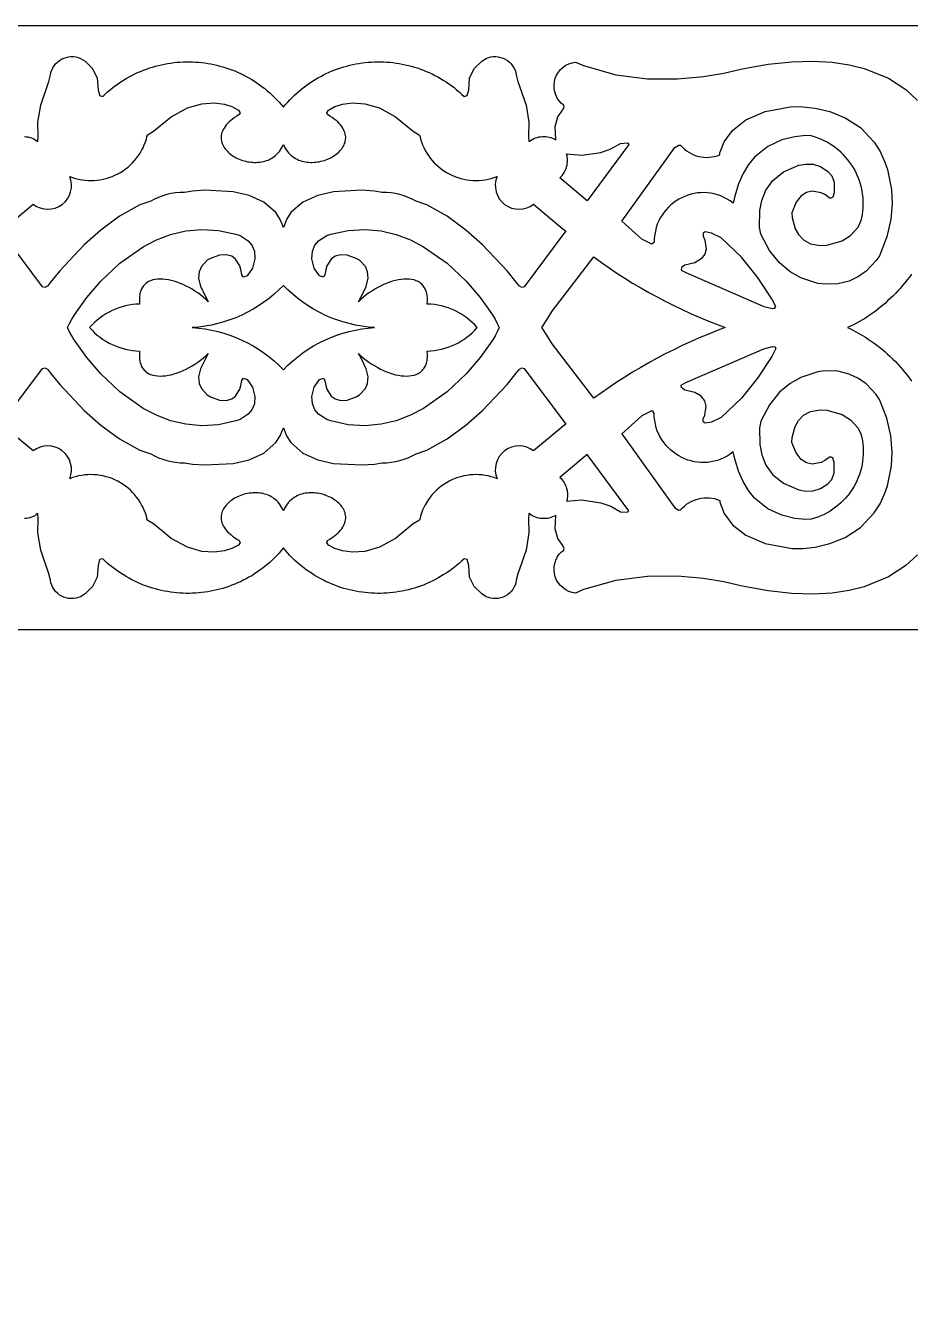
# Model space of a CAD drawing. Extents: x 2785 to 3442, y 577 to 855.
# Drawn here: x 3212.9 to 3308, y 716.3 to 855.2 of the extents above; entities that cross this region are included whole.
import ezdxf

# ---------------------------------------------------------------- set-up
doc = ezdxf.new("R2010")
doc.units = 0
doc.layers.add('LAYER_1', color=18, linetype='CONTINUOUS')

msp = doc.modelspace()

# ---------------------------------------------------------------- linework, layer by layer
at = {"layer": 'LAYER_1'}
for points in [[(3140.84, 660.75, 0), (3142.33, 663.28)], [(3355.16, 663.28, 0), (3356.66, 660.75)], [(3142.33, 591.53, 0), (3140.84, 594.06)], [(3356.66, 594.06, 0), (3355.16, 591.53)], [(2907.39, 846.03, 0), (2908.36, 844.39)], [(2970.34, 846.03, 0), (2969.36, 844.39)], [(3109.49, 844.39, 0), (3108.51, 846.03)], [(3170.49, 844.39, 0), (3171.46, 846.03)], [(3309.64, 846.03, 0), (3310.61, 844.39)], [(3371.62, 844.39, 0), (3372.59, 846.03)], [(2908.36, 801.15, 0), (2907.39, 799.51)], [(2969.36, 801.15, 0), (2970.34, 799.51)], [(3108.51, 799.51, 0), (3109.49, 801.15)], [(3171.46, 799.51, 0), (3170.49, 801.15)], [(3310.61, 801.15, 0), (3309.64, 799.51)], [(3372.59, 799.51, 0), (3371.62, 801.15)], [(3212.71, 843.33), (3212.89, 843.31), (3213.08, 843.28), (3213.27, 843.23), (3213.45, 843.17), (3213.63, 843.1), (3213.81, 843.01), (3213.98, 842.9), (3214.14, 842.78), (3214.18, 843.35), (3214.14, 844.86), (3214.46, 846.71), (3215.34, 849.24), (3215.5, 849.96, -0.49697), (3218.75, 851.72), (3219.23, 851.43), (3220.02, 850.63), (3220.53, 849.62), (3220.62, 848.36), (3220.77, 847.74), (3221.12, 847.64), (3221.39, 847.89), (3221.65, 848.13), (3221.93, 848.36), (3222.2, 848.59), (3222.49, 848.8), (3222.77, 849.01), (3223.06, 849.2), (3223.35, 849.39), (3223.65, 849.57), (3223.95, 849.74), (3224.26, 849.9), (3224.56, 850.06), (3224.87, 850.2), (3225.19, 850.34), (3225.5, 850.47), (3225.82, 850.58), (3226.14, 850.7), (3226.46, 850.8), (3226.79, 850.89), (3227.11, 850.98), (3227.44, 851.05), (3227.77, 851.12), (3228.1, 851.18), (3228.43, 851.23), (3228.76, 851.28), (3229.1, 851.31), (3229.43, 851.34), (3229.76, 851.35), (3230.1, 851.36), (3230.43, 851.36), (3230.76, 851.36), (3231.1, 851.34), (3231.43, 851.32), (3231.76, 851.28), (3232.09, 851.24), (3232.42, 851.19), (3232.75, 851.14), (3233.08, 851.07), (3233.41, 851), (3233.73, 850.91), (3234.05, 850.82), (3234.37, 850.72), (3234.69, 850.62), (3235.01, 850.5), (3235.32, 850.38), (3235.63, 850.24), (3235.94, 850.1), (3236.24, 849.96), (3236.54, 849.8), (3236.84, 849.64), (3237.14, 849.46), (3237.43, 849.28), (3237.71, 849.09), (3237.99, 848.9), (3238.27, 848.69), (3238.55, 848.48), (3238.81, 848.25), (3239.08, 848.03), (3239.34, 847.79), (3239.59, 847.54), (3239.84, 847.29), (3240.08, 847.03), (3240.32, 846.76), (3240.55, 846.48), (3240.78, 846.76), (3241.02, 847.03), (3241.26, 847.29), (3241.51, 847.54), (3241.76, 847.79), (3242.02, 848.03), (3242.29, 848.25), (3242.56, 848.48), (3242.83, 848.69), (3243.11, 848.9), (3243.39, 849.09), (3243.68, 849.28), (3243.97, 849.46), (3244.26, 849.64), (3244.56, 849.8), (3244.86, 849.96), (3245.16, 850.1), (3245.47, 850.24), (3245.78, 850.38), (3246.09, 850.5), (3246.41, 850.62), (3246.73, 850.72), (3247.05, 850.82), (3247.37, 850.91), (3247.7, 851), (3248.02, 851.07), (3248.35, 851.14), (3248.68, 851.19), (3249.01, 851.24), (3249.34, 851.28), (3249.67, 851.32), (3250.01, 851.34), (3250.34, 851.36), (3250.67, 851.36), (3251.01, 851.36), (3251.34, 851.35), (3251.67, 851.34), (3252.01, 851.31), (3252.34, 851.28), (3252.67, 851.23), (3253, 851.18), (3253.33, 851.12), (3253.66, 851.05), (3253.99, 850.98), (3254.31, 850.89), (3254.64, 850.8), (3254.96, 850.7), (3255.28, 850.58), (3255.6, 850.47), (3255.91, 850.34), (3256.23, 850.2), (3256.54, 850.06), (3256.84, 849.9), (3257.15, 849.74), (3257.45, 849.57), (3257.75, 849.39), (3258.04, 849.2), (3258.33, 849.01), (3258.62, 848.8), (3258.9, 848.59), (3259.18, 848.36), (3259.45, 848.13), (3259.72, 847.89), (3259.98, 847.64), (3260.33, 847.74), (3260.48, 848.36), (3260.57, 849.62), (3261.08, 850.63), (3261.88, 851.43), (3262.35, 851.72, -0.49697), (3265.6, 849.96), (3265.76, 849.24), (3266.64, 846.71), (3266.96, 844.86), (3266.92, 843.35), (3266.96, 842.78), (3267.12, 842.9), (3267.29, 843.01), (3267.47, 843.1), (3267.65, 843.17), (3267.83, 843.23), (3268.02, 843.28), (3268.21, 843.31), (3268.4, 843.33), (3268.58, 843.33), (3268.77, 843.32), (3268.96, 843.3), (3269.14, 843.26), (3269.32, 843.21), (3269.5, 843.14), (3269.67, 843.07), (3269.84, 842.98), (3269.78, 844.41), (3270.06, 845.44), (3270.61, 846.2), (3270.75, 846.53), (3270.68, 846.74), (3270.47, 846.89, -0.640622), (3271.96, 851.34), (3272.82, 850.96), (3276.3, 849.98), (3279.72, 849.55), (3282.92, 849.53), (3285.71, 849.78), (3287.91, 850.13), (3289.89, 850.6), (3292.68, 851.11), (3295.21, 851.38), (3297.5, 851.45), (3299.55, 851.33), (3301.38, 851.05), (3302.99, 850.65), (3305.61, 849.59), (3307.5, 848.37), (3308.75, 847.22)], [(3210.47, 833.37), (3213.64, 836.04, 0.77031), (3217.57, 839.03), (3217.57, 839.03), (3217.57, 839.03, 0.458147), (3225.9, 843.39), (3225.84, 843.33), (3225.92, 843.49), (3226.6, 843.89), (3228.49, 845.45), (3230.23, 846.4), (3231.78, 846.86), (3233.12, 846.95), (3234.21, 846.8), (3235.02, 846.54), (3235.71, 846.18), (3235.89, 845.87), (3235.8, 845.68), (3235.54, 845.52), (3235.3, 845.37), (3235.09, 845.21), (3234.89, 845.05), (3234.71, 844.89), (3234.55, 844.73), (3234.4, 844.57), (3234.28, 844.41), (3234.17, 844.24), (3234.08, 844.08), (3234, 843.92), (3233.94, 843.77), (3233.9, 843.61), (3233.87, 843.45), (3233.86, 843.3), (3233.85, 843.14), (3233.87, 842.99), (3233.89, 842.85), (3233.93, 842.7), (3233.97, 842.56), (3234.03, 842.42), (3234.11, 842.28), (3234.19, 842.14), (3234.28, 842.02), (3234.38, 841.89), (3234.49, 841.77), (3234.61, 841.65), (3234.73, 841.54), (3234.87, 841.43), (3235.01, 841.33), (3235.15, 841.23), (3235.31, 841.14), (3235.46, 841.05), (3235.63, 840.97), (3235.8, 840.89), (3235.97, 840.83), (3236.15, 840.76), (3236.33, 840.71), (3236.51, 840.66), (3236.69, 840.62), (3236.88, 840.59), (3237.07, 840.57), (3237.26, 840.55), (3237.44, 840.54), (3237.63, 840.54), (3237.82, 840.55), (3238.01, 840.57), (3238.19, 840.6), (3238.38, 840.63), (3238.56, 840.68), (3238.73, 840.74), (3238.91, 840.8), (3239.08, 840.88), (3239.24, 840.97), (3239.4, 841.06), (3239.56, 841.17), (3239.71, 841.29), (3239.85, 841.43), (3239.99, 841.57), (3240.12, 841.73), (3240.24, 841.89), (3240.35, 842.07), (3240.45, 842.27), (3240.55, 842.47), (3240.55, 842.47), (3240.55, 842.47), (3240.65, 842.27), (3240.75, 842.07), (3240.86, 841.89), (3240.99, 841.73), (3241.11, 841.57), (3241.25, 841.43), (3241.39, 841.29), (3241.54, 841.17), (3241.7, 841.06), (3241.86, 840.97), (3242.02, 840.88), (3242.19, 840.8), (3242.37, 840.74), (3242.55, 840.68), (3242.73, 840.63), (3242.91, 840.6), (3243.09, 840.57), (3243.28, 840.55), (3243.47, 840.54), (3243.66, 840.54), (3243.85, 840.55), (3244.03, 840.57), (3244.22, 840.59), (3244.41, 840.62), (3244.59, 840.66), (3244.78, 840.71), (3244.96, 840.76), (3245.13, 840.83), (3245.3, 840.89), (3245.47, 840.97), (3245.64, 841.05), (3245.8, 841.14), (3245.95, 841.23), (3246.1, 841.33), (3246.24, 841.43), (3246.37, 841.54), (3246.5, 841.65), (3246.61, 841.77), (3246.72, 841.89), (3246.82, 842.02), (3246.91, 842.14), (3247, 842.28), (3247.07, 842.42), (3247.13, 842.56), (3247.18, 842.7), (3247.21, 842.85), (3247.24, 842.99), (3247.25, 843.14), (3247.25, 843.3), (3247.23, 843.45), (3247.2, 843.61), (3247.16, 843.77), (3247.1, 843.92), (3247.02, 844.08), (3246.93, 844.24), (3246.82, 844.41), (3246.7, 844.57), (3246.55, 844.73), (3246.39, 844.89), (3246.21, 845.05), (3246.02, 845.21), (3245.8, 845.37), (3245.56, 845.52), (3245.3, 845.68), (3245.21, 845.87), (3245.39, 846.18), (3246.08, 846.54), (3246.89, 846.8), (3247.99, 846.95), (3249.32, 846.86), (3250.87, 846.4), (3252.61, 845.45), (3254.5, 843.89), (3255.18, 843.49), (3255.26, 843.33), (3255.21, 843.39, 0.458147), (3263.53, 839.03), (3263.53, 839.03), (3263.53, 839.03, 0.77031), (3267.46, 836.04), (3270.63, 833.37), (3270.92, 833.17), (3266.46, 827.16), (3266.2, 827.09), (3265.93, 827.23), (3265.59, 827.66), (3264.6, 828.89), (3261.97, 831.68), (3260.18, 833.26), (3258.16, 834.74), (3255.97, 835.96), (3254.82, 836.36, 0.132782), (3251.19, 837.31), (3250.34, 837.45), (3249, 837.54), (3245.95, 837.38), (3244.24, 836.98), (3242.65, 836.27), (3241.36, 835.15), (3240.88, 834.41), (3240.56, 833.54), (3240.56, 833.54), (3240.55, 833.54), (3240.55, 833.54), (3240.55, 833.54), (3240.55, 833.54), (3240.55, 833.54), (3240.55, 833.54), (3240.55, 833.54), (3240.22, 834.41), (3239.74, 835.15), (3238.46, 836.27), (3236.86, 836.98), (3235.15, 837.38), (3232.1, 837.54), (3230.76, 837.45), (3229.91, 837.31, 0.132782), (3226.28, 836.36), (3225.13, 835.96), (3222.94, 834.74), (3220.92, 833.26), (3219.13, 831.68), (3216.5, 828.89), (3215.51, 827.66), (3215.18, 827.23), (3214.9, 827.09), (3214.64, 827.16), (3210.18, 833.17)], [(3210.18, 812.37), (3214.64, 818.38), (3214.9, 818.44), (3215.18, 818.31), (3215.51, 817.87), (3216.5, 816.65), (3219.13, 813.86), (3220.92, 812.28), (3222.94, 810.79), (3225.13, 809.57), (3226.28, 809.18, 0.132782), (3229.91, 808.22), (3230.76, 808.09), (3232.1, 807.99), (3235.15, 808.16), (3236.86, 808.55), (3238.46, 809.27), (3239.74, 810.39), (3240.22, 811.12), (3240.55, 812), (3240.55, 812), (3240.55, 812), (3240.55, 812), (3240.55, 812), (3240.55, 812), (3240.55, 812), (3240.56, 812), (3240.56, 812), (3240.88, 811.12), (3241.36, 810.39), (3242.65, 809.27), (3244.24, 808.55), (3245.95, 808.16), (3249, 807.99), (3250.34, 808.09), (3251.19, 808.22, 0.132782), (3254.82, 809.18), (3255.97, 809.57), (3258.16, 810.79), (3260.18, 812.28), (3261.97, 813.86), (3264.6, 816.65), (3265.59, 817.87), (3265.93, 818.31), (3266.2, 818.44), (3266.46, 818.38), (3270.92, 812.37), (3270.63, 812.17), (3267.46, 809.5, 0.77031), (3263.53, 806.51), (3263.53, 806.51), (3263.53, 806.51, 0.458147), (3255.21, 802.15), (3255.26, 802.2), (3255.18, 802.05), (3254.5, 801.65), (3252.61, 800.08), (3250.87, 799.13), (3249.32, 798.68), (3247.99, 798.59), (3246.89, 798.74), (3246.08, 799), (3245.39, 799.36), (3245.21, 799.66), (3245.3, 799.86), (3245.56, 800.01), (3245.8, 800.17), (3246.02, 800.33), (3246.21, 800.49), (3246.39, 800.65), (3246.55, 800.81), (3246.7, 800.97), (3246.82, 801.13), (3246.93, 801.29), (3247.02, 801.45), (3247.1, 801.61), (3247.16, 801.77), (3247.2, 801.93), (3247.23, 802.08), (3247.25, 802.24), (3247.25, 802.39), (3247.24, 802.54), (3247.21, 802.69), (3247.18, 802.84), (3247.13, 802.98), (3247.07, 803.12), (3247, 803.26), (3246.91, 803.39), (3246.82, 803.52), (3246.72, 803.65), (3246.61, 803.77), (3246.5, 803.89), (3246.37, 804), (3246.24, 804.11), (3246.1, 804.21), (3245.95, 804.31), (3245.8, 804.4), (3245.64, 804.49), (3245.47, 804.57), (3245.3, 804.64), (3245.13, 804.71), (3244.96, 804.77), (3244.78, 804.83), (3244.59, 804.87), (3244.41, 804.91), (3244.22, 804.95), (3244.03, 804.97), (3243.85, 804.99), (3243.66, 805), (3243.47, 805), (3243.28, 804.99), (3243.09, 804.97), (3242.91, 804.94), (3242.73, 804.9), (3242.55, 804.86), (3242.37, 804.8), (3242.19, 804.73), (3242.02, 804.66), (3241.86, 804.57), (3241.7, 804.47), (3241.54, 804.36), (3241.39, 804.24), (3241.25, 804.11), (3241.11, 803.97), (3240.99, 803.81), (3240.86, 803.64), (3240.75, 803.46), (3240.65, 803.27), (3240.55, 803.06), (3240.55, 803.06), (3240.55, 803.06), (3240.45, 803.27), (3240.35, 803.46), (3240.24, 803.64), (3240.12, 803.81), (3239.99, 803.97), (3239.85, 804.11), (3239.71, 804.24), (3239.56, 804.36), (3239.4, 804.47), (3239.24, 804.57), (3239.08, 804.66), (3238.91, 804.73), (3238.73, 804.8), (3238.56, 804.86), (3238.38, 804.9), (3238.19, 804.94), (3238.01, 804.97), (3237.82, 804.99), (3237.63, 805), (3237.44, 805), (3237.26, 804.99), (3237.07, 804.97), (3236.88, 804.95), (3236.69, 804.91), (3236.51, 804.87), (3236.33, 804.83), (3236.15, 804.77), (3235.97, 804.71), (3235.8, 804.64), (3235.63, 804.57), (3235.46, 804.49), (3235.31, 804.4), (3235.15, 804.31), (3235.01, 804.21), (3234.87, 804.11), (3234.73, 804), (3234.61, 803.89), (3234.49, 803.77), (3234.38, 803.65), (3234.28, 803.52), (3234.19, 803.39), (3234.11, 803.26), (3234.03, 803.12), (3233.97, 802.98), (3233.93, 802.84), (3233.89, 802.69), (3233.87, 802.54), (3233.85, 802.39), (3233.86, 802.24), (3233.87, 802.08), (3233.9, 801.93), (3233.94, 801.77), (3234, 801.61), (3234.08, 801.45), (3234.17, 801.29), (3234.28, 801.13), (3234.4, 800.97), (3234.55, 800.81), (3234.71, 800.65), (3234.89, 800.49), (3235.09, 800.33), (3235.3, 800.17), (3235.54, 800.01), (3235.8, 799.86), (3235.89, 799.66), (3235.71, 799.36), (3235.02, 799), (3234.21, 798.74), (3233.12, 798.59), (3231.78, 798.68), (3230.23, 799.13), (3228.49, 800.08), (3226.6, 801.65), (3225.92, 802.05), (3225.84, 802.2), (3225.9, 802.15, 0.458147), (3217.57, 806.51), (3217.57, 806.51), (3217.57, 806.51, 0.77031), (3213.64, 809.5), (3210.47, 812.17)], [(3308.75, 798.31), (3307.5, 797.16), (3305.61, 795.94), (3302.99, 794.88), (3301.38, 794.48), (3299.55, 794.21), (3297.5, 794.09), (3295.21, 794.15), (3292.68, 794.43), (3289.89, 794.94), (3287.91, 795.4), (3285.71, 795.76), (3282.92, 796.01), (3279.72, 795.99), (3276.3, 795.56), (3272.82, 794.57), (3271.96, 794.2, -0.640622), (3270.47, 798.65), (3270.68, 798.79), (3270.75, 799), (3270.61, 799.33), (3270.06, 800.09), (3269.78, 801.13), (3269.84, 802.56), (3269.67, 802.47), (3269.5, 802.39), (3269.32, 802.33), (3269.14, 802.28), (3268.96, 802.24), (3268.77, 802.22), (3268.58, 802.21), (3268.4, 802.21), (3268.21, 802.23), (3268.02, 802.26), (3267.83, 802.31), (3267.65, 802.37), (3267.47, 802.44), (3267.29, 802.53), (3267.12, 802.64), (3266.96, 802.76), (3266.92, 802.18), (3266.96, 800.67), (3266.64, 798.83), (3265.76, 796.29), (3265.6, 795.58, -0.49697), (3262.35, 793.81), (3261.88, 794.11), (3261.08, 794.9), (3260.57, 795.92), (3260.48, 797.18), (3260.33, 797.8), (3259.98, 797.89), (3259.72, 797.64), (3259.45, 797.4), (3259.18, 797.17), (3258.9, 796.95), (3258.62, 796.74), (3258.33, 796.53), (3258.04, 796.33), (3257.75, 796.15), (3257.45, 795.97), (3257.15, 795.8), (3256.84, 795.63), (3256.54, 795.48), (3256.23, 795.34), (3255.91, 795.2), (3255.6, 795.07), (3255.28, 794.95), (3254.96, 794.84), (3254.64, 794.74), (3254.31, 794.65), (3253.99, 794.56), (3253.66, 794.48), (3253.33, 794.42), (3253, 794.36), (3252.67, 794.3), (3252.34, 794.26), (3252.01, 794.23), (3251.67, 794.2), (3251.34, 794.18), (3251.01, 794.17), (3250.67, 794.17), (3250.34, 794.18), (3250.01, 794.2), (3249.67, 794.22), (3249.34, 794.25), (3249.01, 794.29), (3248.68, 794.34), (3248.35, 794.4), (3248.02, 794.47), (3247.7, 794.54), (3247.37, 794.62), (3247.05, 794.71), (3246.73, 794.81), (3246.41, 794.92), (3246.09, 795.04), (3245.78, 795.16), (3245.47, 795.29), (3245.16, 795.43), (3244.86, 795.58), (3244.56, 795.74), (3244.26, 795.9), (3243.97, 796.07), (3243.68, 796.26), (3243.39, 796.44), (3243.11, 796.64), (3242.83, 796.85), (3242.56, 797.06), (3242.29, 797.28), (3242.02, 797.51), (3241.76, 797.75), (3241.51, 797.99), (3241.26, 798.25), (3241.02, 798.51), (3240.78, 798.78), (3240.55, 799.06), (3240.32, 798.78), (3240.08, 798.51), (3239.84, 798.25), (3239.59, 797.99), (3239.34, 797.75), (3239.08, 797.51), (3238.81, 797.28), (3238.55, 797.06), (3238.27, 796.85), (3237.99, 796.64), (3237.71, 796.44), (3237.43, 796.26), (3237.14, 796.07), (3236.84, 795.9), (3236.54, 795.74), (3236.24, 795.58), (3235.94, 795.43), (3235.63, 795.29), (3235.32, 795.16), (3235.01, 795.04), (3234.69, 794.92), (3234.37, 794.81), (3234.05, 794.71), (3233.73, 794.62), (3233.41, 794.54), (3233.08, 794.47), (3232.75, 794.4), (3232.42, 794.34), (3232.09, 794.29), (3231.76, 794.25), (3231.43, 794.22), (3231.1, 794.2), (3230.76, 794.18), (3230.43, 794.17), (3230.1, 794.17), (3229.76, 794.18), (3229.43, 794.2), (3229.1, 794.23), (3228.76, 794.26), (3228.43, 794.3), (3228.1, 794.36), (3227.77, 794.42), (3227.44, 794.48), (3227.11, 794.56), (3226.79, 794.65), (3226.46, 794.74), (3226.14, 794.84), (3225.82, 794.95), (3225.5, 795.07), (3225.19, 795.2), (3224.87, 795.34), (3224.56, 795.48), (3224.26, 795.63), (3223.95, 795.8), (3223.65, 795.97), (3223.35, 796.15), (3223.06, 796.33), (3222.77, 796.53), (3222.49, 796.74), (3222.2, 796.95), (3221.93, 797.17), (3221.65, 797.4), (3221.39, 797.64), (3221.12, 797.89), (3220.77, 797.8), (3220.62, 797.18), (3220.53, 795.92), (3220.02, 794.9), (3219.23, 794.11), (3218.75, 793.81, -0.49697), (3215.5, 795.58), (3215.34, 796.29), (3214.46, 798.83), (3214.14, 800.67), (3214.18, 802.18), (3214.14, 802.76), (3213.98, 802.64), (3213.81, 802.53), (3213.63, 802.44), (3213.45, 802.37), (3213.27, 802.31), (3213.08, 802.26), (3212.89, 802.23), (3212.71, 802.21)]]:
    msp.add_lwpolyline(points, format="xyb", dxfattribs=at)
for points in [[(3340.86, 855.24), (3240.55, 855.24), (3140.24, 855.24)], [(3308.1, 828.52), (3307.87, 828.2), (3307.63, 827.89), (3307.39, 827.58), (3307.14, 827.29), (3306.89, 826.99), (3306.63, 826.71), (3306.36, 826.43), (3306.09, 826.15), (3305.81, 825.89), (3305.53, 825.63), (3305.25, 825.37), (3304.96, 825.13), (3304.67, 824.89), (3304.37, 824.66), (3304.07, 824.43), (3303.76, 824.22), (3303.45, 824.01), (3303.14, 823.8), (3302.83, 823.61), (3302.51, 823.43), (3302.19, 823.25), (3301.86, 823.08), (3301.54, 822.92), (3301.21, 822.77), (3301.54, 822.62), (3301.86, 822.46), (3302.19, 822.29), (3302.51, 822.11), (3302.83, 821.93), (3303.14, 821.73), (3303.45, 821.53), (3303.76, 821.32), (3304.07, 821.1), (3304.37, 820.88), (3304.67, 820.65), (3304.96, 820.41), (3305.25, 820.16), (3305.53, 819.91), (3305.81, 819.65), (3306.09, 819.38), (3306.36, 819.11), (3306.63, 818.83), (3306.89, 818.54), (3307.14, 818.25), (3307.39, 817.95), (3307.63, 817.65), (3307.87, 817.34), (3308.1, 817.02)], [(3140.24, 790.3), (3240.55, 790.3), (3340.86, 790.3)]]:
    msp.add_lwpolyline(points, dxfattribs=at)
for points in [[(3302.66, 834.21, 0.41474), (3297.3, 843.39), (3296.74, 843.42), (3295.56, 843.31), (3294.15, 842.97), (3292.66, 842.27), (3291.22, 841.1), (3290.57, 840.31), (3289.99, 839.35), (3289.49, 838.22), (3289.09, 836.9), (3288.92, 836.15), (3288.6, 836.39), (3288.26, 836.6), (3287.93, 836.78), (3287.58, 836.93), (3287.23, 837.06), (3286.88, 837.15), (3286.52, 837.22), (3286.16, 837.27), (3285.8, 837.29), (3285.45, 837.28), (3285.09, 837.25), (3284.74, 837.19), (3284.39, 837.11), (3284.05, 837.01), (3283.72, 836.89), (3283.4, 836.74), (3283.08, 836.58), (3282.78, 836.39), (3282.49, 836.19), (3282.21, 835.96), (3281.95, 835.72), (3281.7, 835.45), (3281.48, 835.17), (3281.27, 834.88), (3281.08, 834.57), (3280.91, 834.24), (3280.76, 833.89), (3280.64, 833.53), (3280.55, 833.16), (3280.48, 832.78), (3280.43, 832.38), (3280.42, 832.17), (3280.42, 831.97), (3280.32, 831.84), (3280.16, 831.73), (3279.1, 832.27), (3276.93, 834.21), (3282.63, 842.16), (3283.07, 842.41), (3283.26, 842.39, 0.326393), (3287.47, 841.36), (3287.48, 841.57), (3287.96, 842.76), (3288.85, 843.99), (3290.28, 845.12), (3292.37, 846.01), (3295.25, 846.54), (3296.45, 846.53), (3297.75, 846.38), (3299.3, 846.02), (3300.97, 845.35), (3302.62, 844.28), (3304.08, 842.72), (3304.71, 841.72), (3305.23, 840.57), (3305.51, 839.78), (3305.94, 837.62), (3306.01, 836.13), (3305.87, 834.42), (3305.44, 832.53), (3304.65, 830.49), (3304.3, 829.97), (3303.22, 828.84), (3302.4, 828.25), (3301.39, 827.77), (3300.19, 827.46), (3298.79, 827.43), (3298.03, 827.52), (3296.18, 828.12), (3295.06, 828.77), (3293.91, 829.73), (3292.83, 831.06), (3291.88, 832.83), (3291.76, 833.57), (3291.77, 835.36), (3291.99, 836.45), (3292.44, 837.56), (3293.2, 838.61), (3294.32, 839.52), (3295.98, 840.23), (3296.73, 840.36), (3297.52, 840.34), (3298.32, 840.1), (3299.08, 839.57), (3299.51, 839.11), (3299.77, 838.41), (3299.78, 837.27), (3299.63, 836.79), (3299.34, 836.67), (3298.79, 837.08), (3298.38, 837.28), (3297.4, 837.45), (3296.82, 837.32), (3296.23, 836.95), (3295.68, 836.25), (3295.23, 835.13), (3295.26, 834.6), (3295.57, 833.41), (3295.93, 832.77), (3296.47, 832.2), (3297.23, 831.79), (3298.26, 831.61), (3299, 831.64), (3300.65, 832.12), (3301.55, 832.69), (3302.35, 833.58)], [(3240.55, 818.23, -0.189741), (3250.36, 822.77, -0.189741), (3240.55, 827.31, -0.189741), (3230.75, 822.77, -0.189741)], [(3283.26, 803.15, -0.326393), (3287.47, 804.18), (3287.48, 803.97), (3287.96, 802.78), (3288.85, 801.55), (3290.28, 800.42), (3292.37, 799.52), (3295.25, 799), (3296.45, 799.01), (3297.75, 799.15), (3299.3, 799.52), (3300.97, 800.19), (3302.62, 801.26), (3304.08, 802.82), (3304.71, 803.81), (3305.23, 804.96), (3305.51, 805.75), (3305.94, 807.91), (3306.01, 809.41), (3305.87, 811.12), (3305.44, 813.01), (3304.65, 815.04), (3304.3, 815.57), (3303.22, 816.7), (3302.4, 817.29), (3301.39, 817.77), (3300.19, 818.07), (3298.79, 818.11), (3298.03, 818.02), (3296.18, 817.41), (3295.06, 816.76), (3293.91, 815.81), (3292.83, 814.47), (3291.88, 812.7), (3291.76, 811.97), (3291.77, 810.18), (3291.99, 809.09), (3292.44, 807.98), (3293.2, 806.93), (3294.32, 806.02), (3295.98, 805.3), (3296.73, 805.17), (3297.52, 805.2), (3298.32, 805.44), (3299.08, 805.96), (3299.51, 806.43), (3299.77, 807.13), (3299.78, 808.26), (3299.63, 808.75), (3299.34, 808.86), (3298.79, 808.46), (3298.38, 808.26), (3297.4, 808.09), (3296.82, 808.21), (3296.23, 808.59), (3295.68, 809.29), (3295.23, 810.4), (3295.26, 810.94), (3295.57, 812.13), (3295.93, 812.77), (3296.47, 813.33), (3297.23, 813.75), (3298.26, 813.93), (3299, 813.89), (3300.65, 813.42), (3301.55, 812.84), (3302.35, 811.96), (3302.66, 811.32, -0.41474), (3297.3, 802.15), (3296.74, 802.12), (3295.56, 802.22), (3294.15, 802.57), (3292.66, 803.26), (3291.22, 804.43), (3290.57, 805.23), (3289.99, 806.19), (3289.49, 807.32), (3289.09, 808.64), (3288.92, 809.39), (3288.6, 809.15), (3288.26, 808.94), (3287.93, 808.76), (3287.58, 808.61), (3287.23, 808.48), (3286.88, 808.38), (3286.52, 808.31), (3286.16, 808.27), (3285.8, 808.25), (3285.45, 808.26), (3285.09, 808.29), (3284.74, 808.34), (3284.39, 808.42), (3284.05, 808.52), (3283.72, 808.65), (3283.4, 808.79), (3283.08, 808.96), (3282.78, 809.14), (3282.49, 809.35), (3282.21, 809.58), (3281.95, 809.82), (3281.7, 810.08), (3281.48, 810.36), (3281.27, 810.66), (3281.08, 810.97), (3280.91, 811.3), (3280.76, 811.64), (3280.64, 812), (3280.55, 812.37), (3280.48, 812.76), (3280.43, 813.16), (3280.42, 813.36), (3280.42, 813.57), (3280.32, 813.7), (3280.16, 813.8), (3279.1, 813.27), (3276.93, 811.32), (3282.63, 803.37), (3283.07, 803.13)]]:
    msp.add_lwpolyline(points, format="xyb", close=True, dxfattribs=at)
for points in [[(3270.29, 838.89), (3270.42, 839.02), (3270.53, 839.15), (3270.64, 839.29), (3270.74, 839.44), (3270.82, 839.6), (3270.9, 839.75), (3270.96, 839.92), (3271.01, 840.08), (3271.05, 840.25), (3271.08, 840.42), (3271.1, 840.59), (3271.11, 840.77), (3271.1, 840.94), (3271.08, 841.11), (3271.05, 841.29), (3271.01, 841.46), (3272.63, 841.32), (3274.67, 841.6), (3275.75, 841.99), (3276.8, 842.59), (3277.54, 842.64), (3277.69, 842.47), (3273.21, 836.42)], [(3217.34, 822.77), (3217.55, 823.22), (3217.79, 823.66), (3218.05, 824.08), (3218.33, 824.49), (3219.4, 826), (3220.91, 827.76), (3222.95, 829.69), (3225.47, 831.47), (3226.9, 832.2), (3228.42, 832.79), (3230.05, 833.18), (3231.77, 833.34), (3233.57, 833.23), (3235.45, 832.81), (3235.89, 832.66), (3236.76, 832.1), (3237.16, 831.62), (3237.43, 830.98), (3237.48, 830.17), (3237.24, 829.16), (3236.67, 828.35), (3236.25, 828.21), (3236.08, 828.46), (3235.97, 829.01), (3235.86, 829.4), (3235.41, 830.14), (3234.99, 830.45), (3234.43, 830.61), (3233.68, 830.56), (3232.73, 830.22), (3232.37, 830.02), (3231.73, 829.33), (3231.5, 828.78), (3231.44, 828.08), (3231.63, 827.2), (3232.16, 826.14), (3232.47, 825.55), (3232.21, 825.8), (3231.93, 826.04), (3231.64, 826.28), (3231.35, 826.5), (3231.04, 826.7), (3230.73, 826.9), (3230.42, 827.08), (3230.1, 827.24), (3229.77, 827.39), (3229.45, 827.53), (3229.13, 827.65), (3228.81, 827.75), (3228.5, 827.83), (3228.18, 827.9), (3227.88, 827.95), (3227.58, 827.98), (3227.3, 827.99), (3227.02, 827.97), (3226.76, 827.94), (3226.51, 827.89), (3226.27, 827.81), (3226.05, 827.71), (3225.95, 827.65), (3225.85, 827.58), (3225.76, 827.51), (3225.67, 827.44), (3225.59, 827.35), (3225.51, 827.26), (3225.44, 827.17), (3225.37, 827.06), (3225.31, 826.95), (3225.25, 826.84), (3225.21, 826.72), (3225.16, 826.59), (3225.13, 826.45), (3225.1, 826.31), (3225.08, 826.16), (3225.06, 826), (3225.06, 825.83), (3225.06, 825.66), (3225.08, 825.3), (3224.7, 825.28), (3224.31, 825.24), (3223.94, 825.18), (3223.56, 825.1), (3223.2, 825), (3222.84, 824.88), (3222.48, 824.75), (3222.13, 824.59), (3221.8, 824.42), (3221.47, 824.24), (3221.15, 824.03), (3220.84, 823.81), (3220.54, 823.57), (3220.25, 823.32), (3219.97, 823.05), (3219.71, 822.77), (3219.97, 822.48), (3220.25, 822.22), (3220.54, 821.96), (3220.84, 821.72), (3221.15, 821.5), (3221.47, 821.3), (3221.8, 821.11), (3222.13, 820.94), (3222.48, 820.79), (3222.84, 820.66), (3223.2, 820.54), (3223.56, 820.44), (3223.94, 820.36), (3224.31, 820.3), (3224.7, 820.26), (3225.08, 820.24), (3225.06, 819.87), (3225.06, 819.7), (3225.06, 819.54), (3225.08, 819.38), (3225.1, 819.23), (3225.13, 819.09), (3225.16, 818.95), (3225.21, 818.82), (3225.25, 818.7), (3225.31, 818.58), (3225.37, 818.47), (3225.44, 818.37), (3225.51, 818.28), (3225.59, 818.19), (3225.67, 818.1), (3225.76, 818.02), (3225.85, 817.95), (3226.05, 817.83), (3226.27, 817.73), (3226.51, 817.65), (3226.76, 817.6), (3227.02, 817.56), (3227.3, 817.55), (3227.58, 817.56), (3227.88, 817.59), (3228.18, 817.64), (3228.5, 817.7), (3228.81, 817.79), (3229.13, 817.89), (3229.45, 818.01), (3229.77, 818.14), (3230.1, 818.29), (3230.42, 818.46), (3230.73, 818.64), (3231.04, 818.83), (3231.35, 819.04), (3231.64, 819.26), (3231.93, 819.49), (3232.21, 819.73), (3232.47, 819.99), (3232.16, 819.4), (3231.63, 818.34), (3231.44, 817.46), (3231.5, 816.75), (3231.73, 816.2), (3232.37, 815.52), (3232.73, 815.32), (3233.68, 814.97), (3234.43, 814.92), (3234.99, 815.09), (3235.41, 815.4), (3235.86, 816.14), (3235.97, 816.52), (3236.08, 817.08), (3236.25, 817.33), (3236.67, 817.19), (3237.24, 816.37), (3237.48, 815.37), (3237.43, 814.55), (3237.16, 813.92), (3236.76, 813.44), (3235.89, 812.88), (3235.45, 812.72), (3233.57, 812.3), (3231.77, 812.2), (3230.05, 812.36), (3228.42, 812.75), (3226.9, 813.33), (3225.47, 814.07), (3222.95, 815.85), (3220.91, 817.78), (3219.4, 819.54), (3218.33, 821.05), (3218.05, 821.45), (3217.79, 821.88), (3217.55, 822.32)], [(3261.39, 822.77), (3261.13, 823.05), (3260.85, 823.32), (3260.56, 823.57), (3260.26, 823.81), (3259.96, 824.03), (3259.63, 824.24), (3259.31, 824.42), (3258.97, 824.59), (3258.62, 824.75), (3258.27, 824.88), (3257.9, 825), (3257.54, 825.1), (3257.16, 825.18), (3256.79, 825.24), (3256.41, 825.28), (3256.02, 825.3), (3256.04, 825.66), (3256.04, 825.83), (3256.04, 826), (3256.02, 826.16), (3256, 826.31), (3255.97, 826.45), (3255.94, 826.59), (3255.9, 826.72), (3255.85, 826.84), (3255.79, 826.95), (3255.73, 827.06), (3255.67, 827.17), (3255.59, 827.26), (3255.52, 827.35), (3255.43, 827.44), (3255.34, 827.51), (3255.25, 827.58), (3255.05, 827.71), (3254.83, 827.81), (3254.6, 827.89), (3254.34, 827.94), (3254.08, 827.97), (3253.8, 827.99), (3253.52, 827.98), (3253.22, 827.95), (3252.92, 827.9), (3252.61, 827.83), (3252.29, 827.75), (3251.97, 827.65), (3251.65, 827.53), (3251.33, 827.39), (3251.01, 827.24), (3250.69, 827.08), (3250.37, 826.9), (3250.06, 826.7), (3249.75, 826.5), (3249.46, 826.28), (3249.17, 826.04), (3248.89, 825.8), (3248.63, 825.55), (3248.95, 826.14), (3249.47, 827.2), (3249.66, 828.08), (3249.6, 828.78), (3249.37, 829.33), (3248.73, 830.02), (3248.37, 830.22), (3247.42, 830.56), (3246.68, 830.61), (3246.11, 830.45), (3245.69, 830.14), (3245.24, 829.4), (3245.13, 829.01), (3245.02, 828.46), (3244.86, 828.21), (3244.43, 828.35), (3243.86, 829.16), (3243.62, 830.17), (3243.67, 830.98), (3243.94, 831.62), (3244.34, 832.1), (3245.21, 832.66), (3245.65, 832.81), (3247.53, 833.23), (3249.34, 833.34), (3251.05, 833.18), (3252.68, 832.79), (3254.21, 832.2), (3255.63, 831.47), (3258.15, 829.69), (3260.19, 827.76), (3261.7, 826), (3262.77, 824.49), (3263.06, 824.08), (3263.31, 823.66), (3263.55, 823.22), (3263.76, 822.77), (3263.55, 822.32), (3263.31, 821.88), (3263.06, 821.45), (3262.77, 821.05), (3261.7, 819.54), (3260.19, 817.78), (3258.15, 815.85), (3255.63, 814.07), (3254.21, 813.33), (3252.68, 812.75), (3251.05, 812.36), (3249.34, 812.2), (3247.53, 812.3), (3245.65, 812.72), (3245.21, 812.88), (3244.34, 813.44), (3243.94, 813.92), (3243.67, 814.55), (3243.62, 815.37), (3243.86, 816.37), (3244.43, 817.19), (3244.86, 817.33), (3245.02, 817.08), (3245.13, 816.52), (3245.24, 816.14), (3245.69, 815.4), (3246.11, 815.09), (3246.68, 814.92), (3247.42, 814.97), (3248.37, 815.32), (3248.73, 815.52), (3249.37, 816.2), (3249.6, 816.75), (3249.66, 817.46), (3249.47, 818.34), (3248.95, 819.4), (3248.63, 819.99), (3248.89, 819.73), (3249.17, 819.49), (3249.46, 819.26), (3249.75, 819.04), (3250.06, 818.83), (3250.37, 818.64), (3250.69, 818.46), (3251.01, 818.29), (3251.33, 818.14), (3251.65, 818.01), (3251.97, 817.89), (3252.29, 817.79), (3252.61, 817.7), (3252.92, 817.64), (3253.22, 817.59), (3253.52, 817.56), (3253.8, 817.55), (3254.08, 817.56), (3254.34, 817.6), (3254.6, 817.65), (3254.83, 817.73), (3255.05, 817.83), (3255.15, 817.89), (3255.25, 817.95), (3255.34, 818.02), (3255.43, 818.1), (3255.52, 818.19), (3255.59, 818.28), (3255.67, 818.37), (3255.73, 818.47), (3255.79, 818.58), (3255.85, 818.7), (3255.9, 818.82), (3255.94, 818.95), (3255.97, 819.09), (3256, 819.23), (3256.02, 819.38), (3256.04, 819.54), (3256.04, 819.7), (3256.04, 819.87), (3256.02, 820.24), (3256.41, 820.26), (3256.79, 820.3), (3257.16, 820.36), (3257.54, 820.44), (3257.9, 820.54), (3258.27, 820.66), (3258.62, 820.79), (3258.97, 820.94), (3259.31, 821.11), (3259.63, 821.3), (3259.96, 821.5), (3260.26, 821.72), (3260.56, 821.96), (3260.85, 822.22), (3261.13, 822.48)], [(3285.69, 832.6), (3285.87, 832.18), (3286.01, 831.21), (3285.87, 830.66), (3285.49, 830.16), (3284.8, 829.75), (3283.72, 829.49), (3283.35, 829.22), (3283.33, 828.96), (3283.82, 828.69), (3292.23, 825.05), (3293.16, 824.82), (3293.41, 824.86), (3293.52, 825.02), (3293.09, 825.87), (3291.55, 828.21), (3289.82, 830.35), (3287.63, 832.42), (3286.57, 832.94), (3285.89, 833.06), (3285.7, 832.92)], [(3268.36, 822.77), (3268.87, 823.59), (3269.46, 824.52), (3273.94, 830.37), (3274.76, 829.78), (3275.58, 829.2), (3276.41, 828.64), (3277.26, 828.09), (3278.11, 827.56), (3278.98, 827.05), (3279.85, 826.55), (3280.73, 826.07), (3281.62, 825.6), (3282.52, 825.15), (3283.42, 824.71), (3284.34, 824.29), (3285.26, 823.89), (3286.19, 823.5), (3287.12, 823.12), (3288.07, 822.77), (3287.12, 822.41), (3286.19, 822.04), (3285.26, 821.65), (3284.34, 821.25), (3283.42, 820.83), (3282.52, 820.39), (3281.62, 819.94), (3280.73, 819.47), (3279.85, 818.99), (3278.98, 818.49), (3278.11, 817.97), (3277.26, 817.44), (3276.41, 816.9), (3275.58, 816.34), (3274.76, 815.76), (3273.94, 815.17), (3269.46, 821.02), (3268.87, 821.94)], [(3285.69, 812.94), (3285.87, 813.36), (3286.01, 814.33), (3285.87, 814.87), (3285.49, 815.38), (3284.8, 815.79), (3283.72, 816.05), (3283.35, 816.32), (3283.33, 816.57), (3283.82, 816.85), (3292.23, 820.49), (3293.16, 820.72), (3293.41, 820.68), (3293.52, 820.51), (3293.09, 819.67), (3291.55, 817.33), (3289.82, 815.19), (3287.63, 813.11), (3286.57, 812.6), (3285.89, 812.48), (3285.7, 812.62)], [(3270.29, 806.65), (3270.42, 806.52), (3270.53, 806.39), (3270.64, 806.24), (3270.74, 806.09), (3270.82, 805.94), (3270.9, 805.78), (3270.96, 805.62), (3271.01, 805.46), (3271.05, 805.29), (3271.08, 805.12), (3271.1, 804.94), (3271.11, 804.77), (3271.1, 804.6), (3271.08, 804.42), (3271.05, 804.25), (3271.01, 804.08), (3272.63, 804.22), (3274.67, 803.93), (3275.75, 803.55), (3276.8, 802.95), (3277.54, 802.9), (3277.69, 803.06), (3273.21, 809.12)]]:
    msp.add_lwpolyline(points, close=True, dxfattribs=at)

doc.saveas('drawing.dxf')
